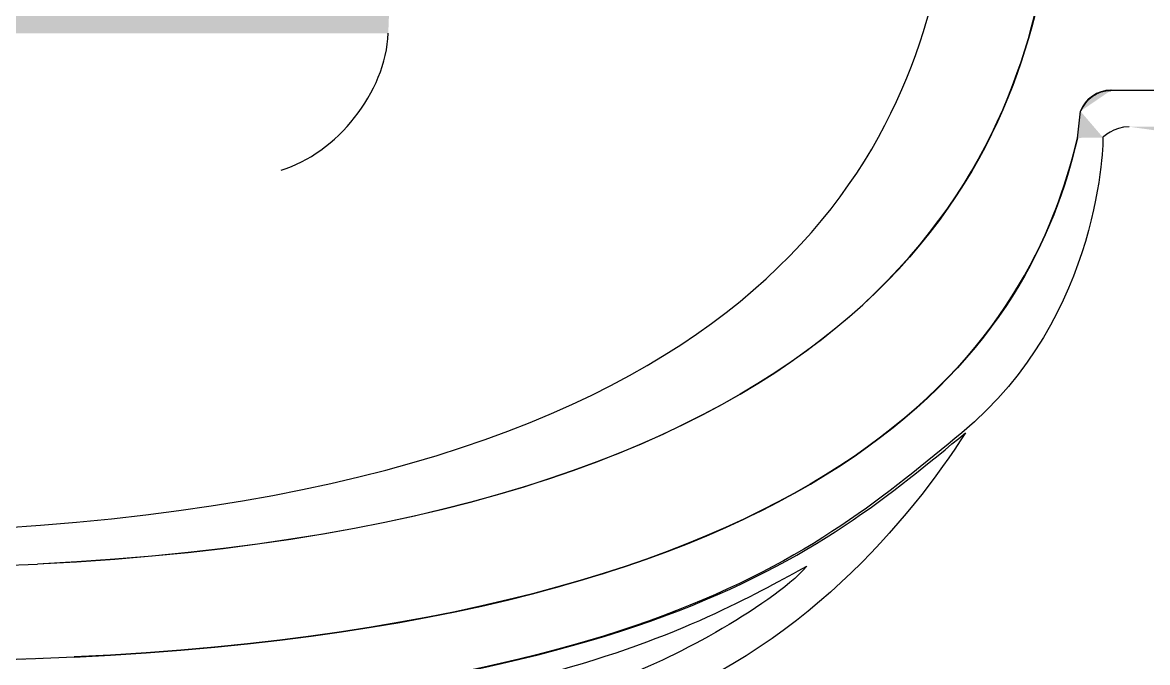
# Model space of a CAD drawing. Header units: millimetres. Extents: x 1111 to 1333, y -447 to -319.
# Drawn here: x 1281.1553 to 1281.4151, y -441.8849 to -441.7373 of the extents above; entities that cross this region are included whole.
import ezdxf

# ---------------------------------------------------------------- set-up
doc = ezdxf.new("R2010")
doc.units = ezdxf.units.MM

# ---------------------------------------------------------------- blocks, each defined once
blk = doc.blocks.new('scanne')
at = {"transparency": 33554559}
h = blk.add_hatch(color=256, dxfattribs=at)
h.paths.add_polyline_path([(0.5049120787728043, 0.8595972923560566), (0.6163585066549331, 0.8303101017295375)], flags=0)
h.paths.add_polyline_path([(0.6645774482319667, 0.823421681504442), (1.122680202546916, 0.823421681504442), (1.580737338185599, 0.823421681504442)], flags=0)
h.paths.add_polyline_path([(1.629001898438446, 0.8303101017295375), (1.740448326320574, 0.8595972923560566)], flags=0)
h.paths.add_polyline_path([(1.765219267925886, 0.8911654168318818), (1.767363345744115, 0.9482800004209366), (1.122680202546916, 0.9482800004209366), (0.4779970593501729, 0.9482800004209366), (0.4801411371684026, 0.8911654168318818)], flags=0)
h = blk.add_hatch(color=256, dxfattribs=at)
h.paths.add_polyline_path([(0.3979454049256219, 0.4791329644069721, 0.000348593503615), (1.12273494491842, 0.4778556414512423)], flags=0)
h.paths.add_polyline_path([(1.122734944931153, 0.4778556414512423, 0.0003490594145766), (1.847615722274667, 0.4791329644067446)], flags=0)
h.paths.add_polyline_path([(2.39887181502695, 0.8779770573146379), (2.212337044821879, 0.8779770573146379)], flags=0)
h.paths.add_polyline_path([(2.201206087637046, 0.8731870962308221), (2.172420702457429, 0.8426225826488007)], flags=0)
h.paths.add_polyline_path([(2.163160111029128, 0.8423488705866475), (2.129493527411568, 0.8734608082927479)], flags=0)
h.paths.add_polyline_path([(2.118225714195659, 0.8779770573146379), (1.932101512083363, 0.8779770573146379)], flags=0)
h.paths.add_polyline_path([(1.932101512083363, 0.8779770573146379, 0.3081533001647686), (1.925076235826736, 0.8731870962310495)], flags=0)
h.paths.add_polyline_path([(1.925076235827646, 0.8731870962308221), (1.924346336995995, 0.8669829561604274)], flags=0)
h.paths.add_polyline_path([(1.122734944960257, 0.7356011664344351, 0.0084323488305773), (1.692694695249656, 0.7471883103894471)], flags=0)
h.paths.add_polyline_path([(0.5529576693777472, 0.7471883103892197, 0.008435613470143), (1.122734944959347, 0.7356011664344351)], flags=0)
h.paths.add_polyline_path([(0.3212147902770539, 0.8669829561604274), (0.3205305101221256, 0.8731870962308221)], flags=0)
h.paths.add_polyline_path([(0.3134596151887763, 0.8779770573146379), (0.1274266504312891, 0.8779770573146379)], flags=0)
h.paths.add_polyline_path([(0.1160675998614806, 0.8734608082927479), (0.0824922535982751, 0.8423488705866475)], flags=0)
h.paths.add_polyline_path([(0.0730491874612653, 0.8426225826488007), (0.0444006583127248, 0.8731870962308221)], flags=0)
h.paths.add_polyline_path([(0.0333153198046148, 0.8779770573146379), (-0.1532650690771788, 0.8779770573146379)], flags=0)
h = blk.add_hatch(color=256, dxfattribs=at)
h.paths.add_polyline_path([(0.3979454049533615, 0.4839229254905604, 0.0004730256474262), (1.122689326269892, 0.4821894157651059)], flags=0)
h.paths.add_polyline_path([(1.122689326280351, 0.4821894157651059, 0.0004736602843846), (1.84761572229695, 0.4839229254905604)], flags=0)
h.paths.add_polyline_path([(2.389884935659893, 0.8779770573146379), (2.212337044821879, 0.8779770573146379)], flags=0)
h.paths.add_polyline_path([(2.201206087637046, 0.8731870962308221), (2.172375083780252, 0.8426225826488007)], flags=0)
h.paths.add_polyline_path([(2.163114492351496, 0.8423488705866475), (2.129493527411568, 0.8734608082927479)], flags=0)
h.paths.add_polyline_path([(2.118225714195659, 0.8779770573146379), (1.932101512083363, 0.8779770573146379)], flags=0)
h.paths.add_polyline_path([(1.932101512083363, 0.8779770573144104, 0.3114678950838856), (1.925076235826736, 0.8731870962308221)], flags=0)
h.paths.add_polyline_path([(1.925076235827646, 0.8731870962308221), (1.924346336995995, 0.8669829561604274)], flags=0)
h.paths.add_polyline_path([(1.122689326282625, 0.7356011664344351, 0.008432043201291), (1.692694695248292, 0.7471883103894471)], flags=0)
h.paths.add_polyline_path([(0.5529576693786566, 0.7471883103892197, 0.0084359193756812), (1.12268932628126, 0.7356011664344351)], flags=0)
h.paths.add_polyline_path([(0.3211691716003315, 0.8669829561604274), (0.3204848914454033, 0.8731870962308221)], flags=0)
h.paths.add_polyline_path([(0.3134596151887763, 0.8779770573146379), (0.1274266504312891, 0.8779770573146379)], flags=0)
h.paths.add_polyline_path([(0.1160675998614806, 0.8734608082927479), (0.0824922535982751, 0.8423488705866475)], flags=0)
h.paths.add_polyline_path([(0.0730491874612653, 0.8426225826488007), (0.0444006583127248, 0.8731870962308221)], flags=0)
h.paths.add_polyline_path([(0.0333153198046148, 0.8779770573146379), (-0.1443238083877532, 0.8779770573146379)], flags=0)
h = blk.add_hatch(color=256, dxfattribs=at)
h.paths.add_polyline_path([(0.3979317193836778, 0.4933659916271154, 0.0006971800122096), (1.122721259380114, 0.4908113457158834)], flags=0)
h.paths.add_polyline_path([(1.122721259380114, 0.4908113457161108, 0.000697834992868), (1.847647655395803, 0.4933659916273428)], flags=0)
h.paths.add_polyline_path([(2.371897491323352, 0.8779770573146379), (2.212323359219453, 0.8779770573146379)], flags=0)
h.paths.add_polyline_path([(2.201238020710889, 0.8731870962308221), (2.172407016854549, 0.8426225826488007)], flags=0)
h.paths.add_polyline_path([(2.163146425425793, 0.8423488705866475), (2.129479841808688, 0.8734608082927479)], flags=0)
h.paths.add_polyline_path([(2.118212028592779, 0.8779770573146379), (1.932087826480483, 0.8779770573146379)], flags=0)
h.paths.add_polyline_path([(1.932087826480483, 0.8779770573146379, 0.3081533000660401), (1.925062550224311, 0.8731870962308221)], flags=0)
h.paths.add_polyline_path([(1.925062550224311, 0.8731870962308221), (1.92433265139266, 0.8669829561604274)], flags=0)
h.paths.add_polyline_path([(1.122721259357831, 0.7356011664344351, 0.0084333692875137), (1.692681009646321, 0.7471883103892197)], flags=0)
h.paths.add_polyline_path([(0.5529439837753217, 0.7471883103892197, 0.0084345923569916), (1.122721259357831, 0.7356011664344351)], flags=0)
h.paths.add_polyline_path([(0.3212011046737189, 0.8669829561604274), (0.3205168245187906, 0.8731870962308221)], flags=0)
h.paths.add_polyline_path([(0.3134459295863508, 0.8779770573146379), (0.1274129648279541, 0.8779770573146379)], flags=0)
h.paths.add_polyline_path([(0.1160995329353227, 0.8734608082927479), (0.08247856799494001, 0.8423488705866475)], flags=0)
h.paths.add_polyline_path([(0.07303550185838499, 0.8426225826488007), (0.0443869727098445, 0.8731870962308221)], flags=0)
h.paths.add_polyline_path([(0.0333016342017345, 0.8779770573146379), (-0.1263637352569731, 0.8779770573146379)], flags=0)
h = blk.add_hatch(color=256, dxfattribs=at)
h.paths.add_polyline_path([(1.932087826480483, 0.8779816191822646), (2.118212028592779, 0.8779816191822646)], flags=0)
h.paths.add_polyline_path([(2.129479841808688, 0.8734653701603747), (2.163146425425793, 0.8423534324545016)], flags=0)
h.paths.add_polyline_path([(2.172407016854549, 0.8426271445164275), (2.201238020710889, 0.8731916580986762)], flags=0)
h.paths.add_polyline_path([(2.212323359219453, 0.8779816191822646), (2.398903748100337, 0.8779816191822646)], flags=0)
h.paths.add_polyline_path([(2.40789062746694, 0.8687210277537359), (2.209723094630362, 0.8687210277537359), (2.182808075207731, 0.8416691522998007)], flags=0)
h.paths.add_polyline_path([(2.167343343709262, 0.8320892301317144, 0.2906914948054191), (2.182808075207731, 0.8416691522995733)], flags=0)
h.paths.add_polyline_path([(2.153155935166296, 0.8395250744815712, 0.2458405006243745), (2.167343343709262, 0.8320892301321691)], flags=0)
h.paths.add_polyline_path([(2.153155935165841, 0.8395250744811164), (2.119945538318233, 0.8695877826164633), (1.936284744763497, 0.8695877826164633)], flags=0)
h = blk.add_hatch(color=256, dxfattribs=at)
h.paths.add_polyline_path([(1.571873629247193, 0.7425671384105499, 0.0050809895877589), (1.692671885912432, 0.7472202434632891)], flags=0)
h.paths.add_polyline_path([(1.924369146334129, 0.8670148892342695), (1.925053426489057, 0.8731734106277144), (1.930253955665875, 0.8671061265881689)], flags=0)
h.paths.add_polyline_path([(1.571873629248102, 0.730067620915861, 0.0011741907179602), (1.660875668049129, 0.7320748427032413)], flags=0)
at = {"lineweight": -3}
for points in [[(1.932096950215736, 0.8780135522563342), (2.118221152328032, 0.8780135522563342)], [(1.924341775128368, 0.8669738324249465), (1.925071673960019, 0.8731779724953412)]]:
    blk.add_lwpolyline(points, dxfattribs=at)
for centre, radius, start, end in [((1.061800718897984, 17.45119643136149), 16.69414312299657, 270.2096957776184, 272.1367517467814), ((1.066861995075896, 17.50740839844934), 16.7718637883131, 270.1908570688265, 272.138440764046)]:
    blk.add_arc(centre, radius, start, end, dxfattribs=at)
for points in [[(1.667572489832082, 0.7765530527667579), (1.85743742345744, 0.7857680255183368), (1.887317656884306, 0.8683834495438986), (1.894251695787033, 0.9160549669966258)], [(1.684209621330182, 0.7686929547217006), (1.879913745609201, 0.7783184955662819), (1.910706352576426, 0.8634885655030757), (1.917822866186497, 0.9124830245884822)], [(1.917850237392258, 0.91249671019159), (1.910733723782186, 0.8634566324292337), (1.879941116815416, 0.7782865624922124), (1.684236992535943, 0.7686610216478585)], [(1.917850237392258, 0.91249671019159), (1.910733723782186, 0.8634566324292337), (1.879941116815416, 0.7782865624922124), (1.684236992535943, 0.7686610216478585)], [(1.740448326320574, 0.8595972923560566), (1.753358411908493, 0.8633836425460685), (1.764626225124402, 0.8775710510894896), (1.765219267925886, 0.8911654168318818)], [(1.932110635819071, 0.8779953047853724), (1.928917328430316, 0.8779953047853724), (1.92622582648778, 0.8759880829977646), (1.925039740885722, 0.8732053437015564)], [(1.932119759554325, 0.8780044285208533), (1.928880833488392, 0.8780044285208533), (1.926234950223488, 0.8759972067332455), (1.925048864620976, 0.8731688487600877)], [(1.932083264613311, 0.8780181141237335), (1.928889957223645, 0.8780181141237335), (1.926244073958287, 0.8760108923363532), (1.925057988356684, 0.8731825343629679)], [(1.932083264613311, 0.87800899038848), (1.928889957223645, 0.87800899038848), (1.926244073958287, 0.8760017686008723), (1.925057988356684, 0.8731734106277144)], [(1.932087826480483, 0.8780044285208533), (1.928894519091272, 0.8780044285208533), (1.926203017149191, 0.8759972067332455), (1.925062550224311, 0.8732144674370373)], [(1.925062550224311, 0.8731916580986762), (1.926203017149191, 0.8759743973948843), (1.928894519091272, 0.8779816191822646), (1.932087826480483, 0.8779816191822646)], [(1.925067112091937, 0.8732053437015564), (1.926207579016818, 0.8759880829977646), (1.928899080959354, 0.8779953047853724), (1.93209238834811, 0.8779953047853724)], [(1.93209238834811, 0.8779953047853724), (1.928899080959354, 0.8779953047853724), (1.926207579016818, 0.8759880829977646), (1.925067112091937, 0.8732053437015564)], [(1.93209238834811, 0.8779953047853724), (1.928899080959354, 0.8779953047853724), (1.926207579016818, 0.8759880829977646), (1.925067112091937, 0.8732053437015564)], [(1.93209238834811, 0.8779907429177455), (1.928899080959354, 0.8779907429177455), (1.926207579016818, 0.8759835211301378), (1.925067112091937, 0.8732007818339297)], [(1.925071673960019, 0.8731779724953412), (1.926212140884445, 0.8760063304687264), (1.928903642826981, 0.8780135522563342), (1.932096950215736, 0.8780135522563342)], [(1.932096950215736, 0.87800899038848), (1.928903642826981, 0.87800899038848), (1.926212140884445, 0.8760017686008723), (1.925071673960019, 0.8731734106277144)], [(1.932096950215736, 0.8779861810498913), (1.928903642826981, 0.8779861810498913), (1.926212140884445, 0.8759789592625111), (1.925071673960019, 0.8731962199660755)], [(1.936284744763497, 0.8695877826164633), (1.932635250604334, 0.8695877826164633), (1.930217460723952, 0.8671243740591307), (1.930217460723952, 0.8671243740591307)], [(1.692671885911522, 0.7472202434632891), (1.874462313708818, 0.7559790294449158), (1.913922469304225, 0.8219892550471286), (1.924369146334129, 0.8670148892342695)], [(1.924373708201756, 0.8670148892342695), (1.913927031171851, 0.8219892550471286), (1.874466875576445, 0.7559790294449158), (1.692676447779149, 0.7472202434632891)], [(1.924373708201756, 0.8669783942928005), (1.913927031171851, 0.8219983787823821), (1.874466875576445, 0.7559881531806241), (1.692676447779149, 0.7471837485218203)], [(1.92433265139266, 0.8670103273666427), (1.913931593039478, 0.8219846931792744), (1.874471437444526, 0.7559744675775164), (1.692681009646321, 0.7472156815956624)], [(1.92433265139266, 0.8669829561604274), (1.913931593039478, 0.8220029406500088), (1.874471437444526, 0.7559927150480235), (1.692681009646321, 0.7471883103894471)], [(1.692685571513948, 0.7472065578604088), (1.874475999312153, 0.7559653438420355), (1.913936154907105, 0.8220211881209706), (1.924337213260287, 0.8670012036311618)], [(1.924337213260287, 0.8670012036311618), (1.913936154907105, 0.8220211881209706), (1.874475999312153, 0.7559653438420355), (1.692685571513948, 0.7472065578604088)], [(1.924337213260287, 0.8670012036311618), (1.913936154907105, 0.8220211881209706), (1.874475999312153, 0.7559653438420355), (1.692685571513948, 0.7472065578604088)], [(1.924337213260287, 0.866996641763535), (1.913936154907105, 0.8220166262531164), (1.874475999312153, 0.7559607819741814), (1.692685571513948, 0.7472019959925547)], [(1.924341775128368, 0.8670148892342695), (1.913940716775186, 0.8219892550471286), (1.874434942503057, 0.7559790294449158), (1.692690133382029, 0.7472202434632891)], [(1.924341775128368, 0.8669920798959083), (1.913940716775186, 0.8220120643854897), (1.874434942503057, 0.7559562201065546), (1.692690133382029, 0.7471974341249279)], [(1.692690133382029, 0.7472248053311433), (1.87448056117978, 0.7559835913127699), (1.913940716775186, 0.8219938169145279), (1.924341775128368, 0.8669738324249465)], [(1.924346336995995, 0.8669829561604274), (1.913945278642813, 0.8220029406500088), (1.874439504370684, 0.7559927150480235), (1.692694695249656, 0.7471883103894471)], [(1.924346336995995, 0.8669829561604274), (1.913945278642813, 0.8220029406500088), (1.874439504370684, 0.7559927150480235), (1.692694695249656, 0.7471883103894471)], [(1.924309842054071, 0.8670012036311618), (1.91390878370089, 0.8220211881209706), (1.874448628106392, 0.7559653438420355), (1.692703818984909, 0.7472065578604088)], [(1.924364584466047, 0.8670103273666427), (1.913963526112866, 0.8219390745023247), (1.874457751841191, 0.7559744675775164), (1.692712942720618, 0.7472156815956624)], [(1.930253955665875, 0.8671061265881689), (1.930253955665875, 0.8671061265881689), (1.930253955665875, 0.82586684259104), (1.897636601618842, 0.7989518231679541)], [(1.897636601618842, 0.7989518231679541), (1.864198111386713, 0.7715806169749158), (1.825878422717096, 0.7359524302473801), (1.660875668050493, 0.7320748427032413)], [(1.660889353653828, 0.7320429096293993), (1.825892108319521, 0.7359661158502604), (1.865169789207129, 0.7715486839010737), (1.898517042084904, 0.7989655087710616)], [(1.898517042084904, 0.7989655087710616), (1.885971905913493, 0.7794407150199733), (1.860379828123086, 0.7479182092213251), (1.820782816496603, 0.7345519368636815)], [(1.660889353653828, 0.7283249874549256), (1.796969867109282, 0.7283249874549256), (1.840763797017871, 0.7571103726343154), (1.861885244464019, 0.7681500924657031)], [(1.861885244464019, 0.7681500924657031), (1.853263314513014, 0.7585245516211216), (1.828401135554258, 0.7455232286793035), (1.819140544125502, 0.7426492520291958)]]:
    blk.add_open_spline(points, degree=3, dxfattribs=at)

msp = doc.modelspace()

# ---------------------------------------------------------------- block references
msp.add_blockref('scanne', (1279.474531254918, -442.6308947301144))

doc.saveas('drawing.dxf')
